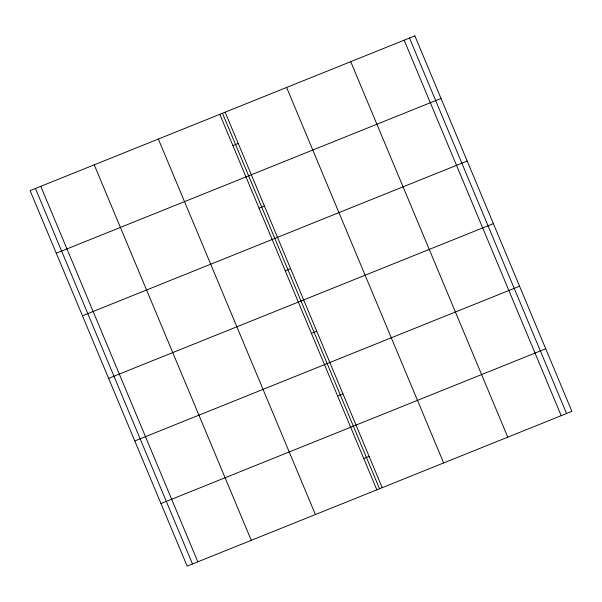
<?xml version="1.0" encoding="UTF-8"?>
<svg xmlns="http://www.w3.org/2000/svg" width="602" height="602" viewBox="0 0 602 602"><rect width="100%" height="100%" fill="white"/><g stroke="black" fill="none" stroke-linecap="round" stroke-linejoin="round"><path stroke-width="0.9" d="M232.891 145.616L238.234 143.472M56.272 253.216L441.025 98.457M259.063 208.202L264.413 206.05M82.451 315.794L467.205 161.043M285.243 270.787L290.585 268.635M108.623 378.38L493.377 223.62M311.415 333.365L316.757 331.213M134.795 440.957L519.549 286.206M337.587 395.95L342.937 393.798M160.975 503.543L545.728 348.784M363.766 458.528L369.109 456.384M409.51 38.024L566.557 413.521M404.168 40.176L561.214 415.666M350.725 61.667L507.772 437.165M286.605 87.463L443.651 462.953M225.148 112.175L382.195 487.673M222.477 113.251L379.523 488.749M219.805 114.327L376.852 489.825M158.349 139.047L315.395 514.537M94.228 164.835L251.275 540.333M40.785 186.334L197.832 561.824M35.443 188.479L192.489 563.976M414.853 35.879L30.1 190.631L187.147 566.121L571.9 411.369L414.853 35.879"/></g></svg>
